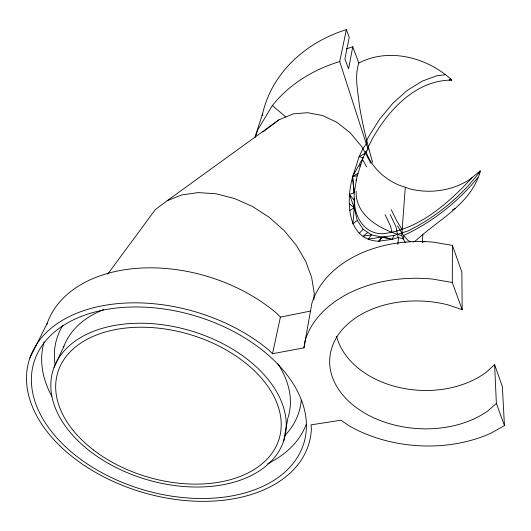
<?xml version="1.0" encoding="UTF-8"?>
<svg xmlns="http://www.w3.org/2000/svg" width="531" height="531" viewBox="0 0 531 531"><rect width="100%" height="100%" fill="white"/><g stroke="black" fill="none" stroke-linecap="round" stroke-linejoin="round"><path stroke-width="0.8" d="M477.708 177.726C457.735 202.119 432.241 222.197 403.64 235.492L403.394 238.93L398.15 237.457L392.044 239.401L378.497 241.227C346.63 239.932 346.126 200.665 352.425 177.719L359.049 156.784L362.925 148.7L366.277 143.841L366.729 140.629L368.195 137.429L379.672 119.083L392.86 103.226L407.217 90.436L422.158 81.157L437.106 75.681L445.071 74.818M365.328 153.074L359.049 156.784L363.171 157.594L357.19 175.847L354.184 192.74L349.458 194.446L354.223 207.813L357.27 220.398L352.776 223.956C354.774 208.159 354.688 192.169 352.664 176.372L363.171 157.594L366.337 150.983M494.593 364.605L496.379 403.454L487.863 410.908A91.485 63.78 4.1 0 1 369.39 415.68A91.485 63.78 4.1 0 1 338.798 334.026A91.485 63.78 4.1 0 1 448.144 304.907L462.182 309.639L452.293 282.505L452.432 245.428L433.847 242.216A114.497 82.882 3.4 0 0 311.909 303.168L303.938 347.838L272.516 353.719L268.6 349.856A145.972 94.067 16.5 0 0 45.766 333.09A145.972 94.067 16.5 0 0 129.956 488.241A145.972 94.067 16.5 0 0 311.412 428.756L311.007 424.86L340.962 420.22L348.754 425.603A119.814 83.646 4.1 0 0 491.175 433.064L504.45 425.583L502.353 386.528L494.593 364.605L486.456 372.078A87.429 63.222 3.5 0 1 398.117 387.225A87.429 63.222 3.5 0 1 336.581 336.256M364.18 154.733L368.01 149.211L368.341 146.788L372.417 138.657C388.48 110.355 414.485 81.575 449.213 80.148L450.115 80.002L450.122 79.57L451.788 80.168L450.706 79.006C426.36 57.255 388.878 47.451 358.843 63.023C354.277 76.716 358.02 91.591 359.394 105.55C362.593 124.679 367.167 143.543 372.576 162.154M422.484 242.269L422.835 234.237M313.854 299.816L314.219 293.238L311.664 277.454L305.683 261.285L296.391 245.395L284.085 230.5L269.21 217.298L252.391 206.433L234.37 198.455L215.998 193.769L198.136 192.6L181.602 194.977L167.152 200.731L155.384 209.526L107.634 274.208M405.206 242.607L401.748 235.585L405.286 187.277M397.819 244.393L398.409 238.731L396.053 227.022L390.179 214.517M303.938 347.838L305.305 339.886A119.814 83.646 4.1 0 1 432.778 279.094L452.293 282.505M283.693 440.883A120.603 77.586 16.5 0 0 132.013 323.445A120.603 77.586 16.5 0 0 89.865 451.091A120.603 77.586 16.5 0 0 283.693 440.883L287.848 418.242A117.65 77.592 16.6 0 0 277.7 363.622M355.982 180.513L356.235 179.146M346.404 48.912A114.902 98.109 2.2 0 1 352.77 46.781L348.608 68.764L344.891 59.041L349.225 37.303L346.358 29.63A133.201 113.846 2.1 0 0 262.168 115.765M413.31 241.997L415.156 241.193C437.902 219.841 470.685 204.422 479.991 172.223L480.243 170.889L469.716 179.498A66.866 57.016 -2.7 0 1 409.832 188.85L398.303 184.854A66.866 57.016 -2.7 0 1 365.945 151.581M368.01 149.211L339.721 61.563L346.358 29.63M272.516 353.719L280.401 317.133L276.678 313.336A140.098 93.994 16.7 0 0 141.452 268.042A140.098 93.994 16.7 0 0 46.675 324.846M359.666 166.508L360.423 164.185M254.794 137.662L262.513 114.152M255.365 136.991L258.026 129.338L272.357 105.53A140.688 116.84 3.4 0 1 339.721 61.563M54.069 367.379L63.979 346.106M29.902 357.94L47.193 323.306M357.27 220.398L363.211 229.299L371.62 234.888L392.044 239.401L394.062 235.492L407.908 230.985C435.427 217.458 459.786 197.545 478.61 173.345L480.243 170.889M379.273 241.286L382.061 237.045L394.062 235.492M472.378 177.414C448.436 203.161 418.833 229.857 382.393 233.759L381.55 233.693C363.323 233.394 353.473 215.035 354.608 198.541M378.497 241.227L382.061 237.045L368.136 239.142L371.62 234.888L363.058 236.255L367.638 232.585M262.852 132.06L278.894 119.847L293.397 113.846L307.628 112.705L322.436 115.479L336.866 122.289L350.241 132.843L361.837 146.715L370.99 163.382M359.142 233.381L363.211 229.299M478.61 173.345L479.991 172.223M449.213 80.148L450.706 79.006M167.152 200.731L278.894 119.847M452.445 209.898L455.193 208.265M349.498 210.595L354.223 207.813L349.431 203.884M358.013 173.405L352.664 176.372L357.19 175.847M280.401 317.133L310.549 311.053M450.115 80.002L451.788 80.168M401.748 235.585C381.185 229.764 355.252 216.137 356.142 191.24M383.76 236.965L392.044 239.401M410.728 241.844L408.027 240.47L403.115 234.894L397.48 225.861M272.357 105.53L285.665 116.833M349.458 194.446L354.157 200.187M402.179 229.644L396.982 221.241L391.234 209.685M362.567 159.459L366.702 166.96M385.061 214.624L390.65 226.352L391.911 232.439M352.77 46.781L358.843 63.023M496.379 403.454L504.45 425.583M452.432 245.428L461.857 272.064L462.182 309.639M352.425 177.719L354.184 192.74M479.221 172.064L479.241 172.529M306.148 424.495A137.429 90.755 16.6 0 1 267.75 463.663M51.766 396.245A137.429 90.755 16.6 0 1 44.153 341.798M301.269 400.162A126.497 84.144 16.7 0 1 285.054 435.34M55.085 364.717A126.497 84.144 16.7 0 1 62.831 325.37M63.428 347.626A117.65 77.592 16.6 0 1 103.731 309.626M425.504 241.373A125.057 106.844 2.2 0 1 422.364 242.023M75.548 455.399A140.888 90.755 16.5 0 0 303.015 445.735A140.888 90.755 16.5 0 0 128.124 307.124A140.888 90.755 16.5 0 0 75.548 455.399M93.383 449.916A115.539 74.313 16.5 0 0 278.861 439.668A115.539 74.313 16.5 0 0 133.082 327.454A115.539 74.313 16.5 0 0 93.383 449.916"/></g></svg>
